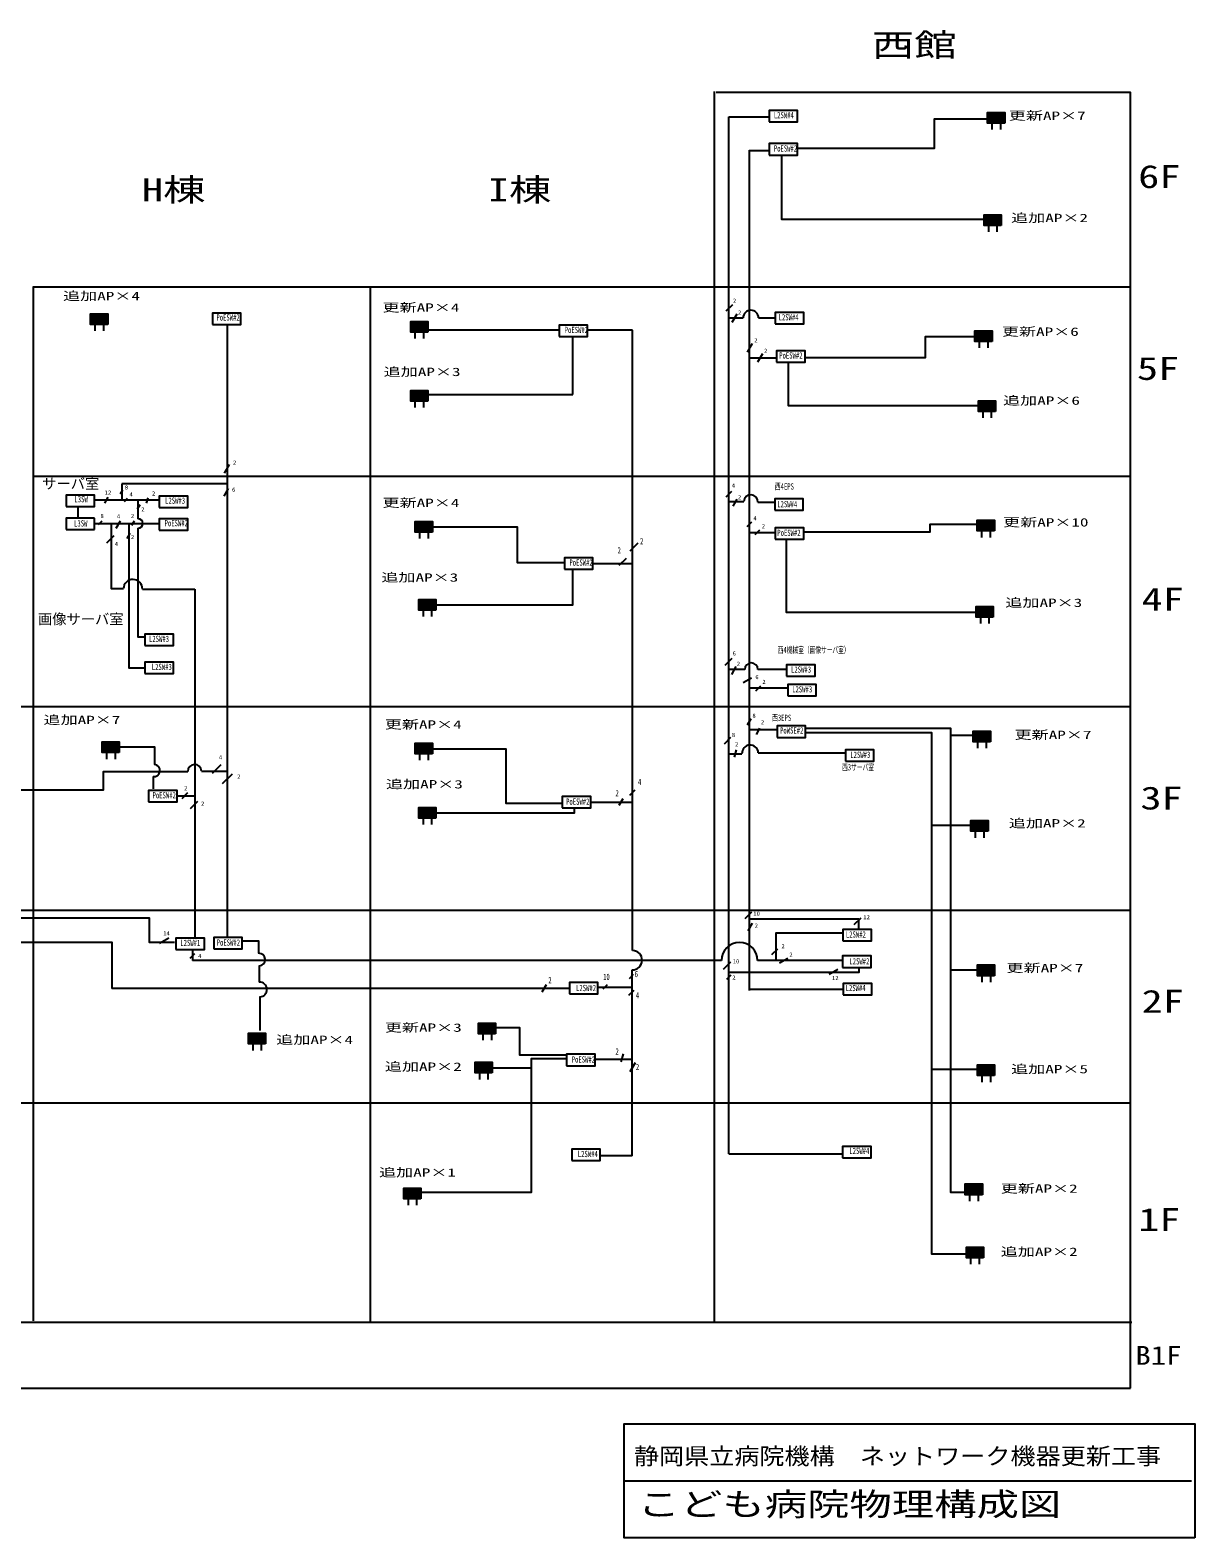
# Model space of a CAD drawing. Units: millimetres, scale not verified. Extents: x -201 to 210, y -148 to 138.
# Drawn here: x 6.1 to 210.2, y -148.5 to 115.9 of the extents above; entities that cross this region are included whole.
import ezdxf
from ezdxf.enums import TextEntityAlignment as Align

# ---------------------------------------------------------------- set-up
doc = ezdxf.new("R2010")
doc.units = ezdxf.units.MM
doc.header["$LTSCALE"] = 0.5
doc.layers.add('0-0_0', color=7, linetype='Continuous')
doc.layers.add('0-9_0AP', color=7, linetype='Continuous')
doc.styles.add('ＭＳ ゴシック', font='')
doc.styles.get('ＭＳ ゴシック').set_extended_font_data('MS Gothic')

# ---------------------------------------------------------------- blocks, each defined once
blk = doc.blocks.new('U12')
at = {"layer": '0-0_0'}
for points in [[(-2, -1.25), (-2, 1.25), (2, -1.25)], [(2, -1.25), (-2, 1.25), (2, 1.25)]]:
    blk.add_solid(points, dxfattribs=at)
blk = doc.blocks.new('A01')
at = {"layer": '0-0_0'}
for p, q in [((-1, -1.25), (-1, -2.75)), ((1, -1.25), (1, -2.75))]:
    blk.add_line(p, q, dxfattribs=at)
blk.add_lwpolyline([(2, -1.25), (-2, -1.25), (-2, 1.25), (2, 1.25)], close=True, dxfattribs=at)
blk.add_blockref('U12', (0, 0), dxfattribs=at)

msp = doc.modelspace()

# ---------------------------------------------------------------- linework, layer by layer
at = {"layer": '0-0_0'}
for p, q in [((126.0091, 105.1444), (126.0091, -110.6696)), ((6.651, 70.8613), (6.651, -110.4503)), ((65.7162, 70.8314), (65.7162, -110.8039)), ((198.8979, 37.63), (6.7445, 37.63)), ((17.4054, 28.3072), (17.4054, 30.3072)), ((12.4054, 28.3072), (17.4054, 28.3072)), ((198.8599, -2.7555), (-73.6529, -2.7555)), ((-200.9051, -38.4568), (199.0388, -38.4568)), ((198.9534, -72.2637), (-201.0466, -72.2637)), ((-200.7889, -110.6826), (199.2111, -110.6826)), ((-201.0071, -122.2574), (198.9929, -122.2574)), ((110.25, -138.5), (209.6656, -138.5))]:
    msp.add_line(p, q, dxfattribs=at)
at = {"layer": '0-0_0', "color": 5}
for p, q in [((128.5709, 100.6991), (135.5043, 100.6991)), ((128.5709, -81.1538), (128.5709, 100.6991)), ((132.1402, 94.8575), (132.1402, -52.4929)), ((132.1402, 94.7915), (135.5863, 94.7915)), ((129.2068, 67.735), (128.0581, 66.5863)), ((40.6355, 64.0939), (40.6355, -43.1533)), ((128.4889, 65.4103), (131.0735, 65.4103)), ((129.9453, 66.094), (129.0995, 64.6291)), ((133.7812, 65.4103), (136.4889, 65.4103)), ((101.2, 52.0085), (101.2, 62.1369)), ((111.7026, 63.2496), (103.7436, 63.2496)), ((111.7026, -45.5094), (111.7026, 63.2496)), ((132.653, 60.9248), (131.775, 59.4041)), ((132.3043, 58.4154), (136.8171, 58.4154)), ((134.4581, 59.1197), (133.6044, 57.641)), ((75.6821, 52.0085), (101.2, 52.0085)), ((41.0017, 39.7145), (40.1392, 38.2206)), ((22.294, 35.2017), (21.8838, 34.4911)), ((40.6355, 36.3421), (22.194, 36.3421)), ((22.194, 36.3421), (22.194, 33.5521)), ((40.8376, 35.5299), (40.0635, 34.1892)), ((129.0427, 34.9556), (128.0581, 33.9709)), ((17.3896, 33.5222), (28.7487, 33.5222)), ((19.7504, 33.9709), (19.1587, 32.9461)), ((23.1145, 33.7248), (22.5796, 33.1899)), ((25.3299, 32.6581), (24.8862, 31.8895)), ((25.0291, 30.1966), (25.0291, 33.4239)), ((26.7248, 33.8889), (26.4621, 32.9086)), ((128.4889, 33.2256), (131.1966, 33.2256)), ((129.9453, 33.6427), (129.2479, 32.4347)), ((133.6581, 33.1026), (136.694, 33.1026)), ((17.3896, 29.3445), (28.6393, 29.3445)), ((18.6838, 29.7863), (18.0222, 29.1248)), ((21.8838, 29.7863), (21.1206, 28.4646)), ((24.3453, 29.7863), (23.8866, 28.9919)), ((132.5709, 29.6222), (131.7463, 28.7976)), ((20.7897, 27.2291), (19.496, 25.9353)), ((23.6068, 27.653), (23.0735, 26.7292)), ((132.3043, 27.8103), (136.735, 27.8103)), ((133.9658, 28.2274), (133.1412, 27.4027)), ((112.6393, 25.9402), (111.2226, 24.5234)), ((104.7282, 22.347), (111.641, 22.347)), ((110.547, 23.2325), (109.3101, 21.9956)), ((25.7748, 17.8559), (34.9956, 17.8559)), ((34.9956, 17.8559), (34.9956, -43.2279)), ((129.0678, 5.6746), (127.8717, 4.4786)), ((131.3652, 3.7875), (128.4114, 3.7875)), ((129.8063, 4.2798), (129.0171, 2.9129)), ((138.6678, 3.7875), (133.6627, 3.7875)), ((132.5641, 2.2547), (131.1009, 1.4099)), ((138.8821, 0.4906), (132.0718, 0.4906)), ((134.1231, 0.8598), (133.2168, -0.0465)), ((132.4068, -4.8803), (131.7582, -6.0039)), ((132.3043, -6.7744), (137.0632, -6.7744)), ((133.9658, -6.5214), (133.3396, -7.606)), ((128.8786, -8.1624), (127.727, -9.314)), ((129.8632, -10.2957), (129.513, -11.6028)), ((39.5248, -12.9214), (38.0063, -14.4399)), ((128.653, -11), (130.8684, -11)), ((133.7402, -10.8359), (148.9197, -10.8359)), ((27.6473, -15.021), (27.6473, -17.1695)), ((36.1295, -14.0437), (40.6056, -14.0437)), ((41.494, -14.5624), (39.7709, -16.2855)), ((31.7728, -18.4005), (34.9956, -18.4005)), ((33.7128, -17.8786), (32.6649, -18.9266)), ((112.106, -17.4034), (111.1697, -18.3397)), ((35.4359, -19.3556), (34.1421, -20.6493)), ((104.4821, -19.4991), (111.5179, -19.4991)), ((109.9726, -18.935), (109.3049, -20.0915)), ((170.8046, -23.5698), (164.1584, -23.5698)), ((132.5709, -38.7675), (131.3805, -39.958)), ((132.653, -40.7368), (131.8899, -42.0585)), ((151.6889, -39.8342), (150.4984, -41.0246)), ((30.4171, -43.3214), (28.7812, -44.2658)), ((34.9299, -46.1111), (34.1053, -46.9357)), ((34.5812, -45.4137), (34.5812, -47.2735)), ((127.2991, -47.2667), (34.5812, -47.2667)), ((128.8786, -47.547), (127.5633, -48.8624)), ((148.3863, -47.2667), (133.6171, -47.2667)), ((137.0838, -45.2496), (136.0508, -46.2826)), ((138.8889, -46.8906), (137.4677, -47.7111)), ((46.2667, -48.2171), (46.2667, -51.0479)), ((111.812, -49.7214), (111.0735, -50.4598)), ((111.6205, -81.4889), (111.6205, -48.9145)), ((128.9333, -49.8034), (128.1528, -50.584)), ((147.6684, -48.8598), (146.1694, -49.7253)), ((100.5915, -52.1726), (20.4, -52.1726)), ((96.5504, -51.5265), (95.8108, -52.8075)), ((105.7128, -51.9504), (111.6205, -51.9504)), ((107.2171, -51.5265), (106.4741, -52.2695)), ((111.894, -52.5111), (110.9877, -53.4174)), ((148.5915, -52.3538), (132.1721, -52.3538)), ((46.3897, -53.6325), (46.3897, -59.5402)), ((87.1692, -66.0632), (93.8974, -66.0632)), ((105.1385, -64.5863), (111.5179, -64.5863)), ((110.041, -63.6256), (109.6682, -65.0171)), ((112.1333, -65.2256), (111.2247, -66.7994)), ((172.0923, -66.3504), (164.1128, -66.3504)), ((111.6205, -81.4889), (106.1231, -81.4889)), ((128.5709, -81.1538), (148.4182, -81.1538))]:
    msp.add_line(p, q, dxfattribs=at)
at = {"layer": '0-0_0', "color": 134}
for p, q in [((98.8023, 63.2509), (75.8847, 63.2509)), ((167.4405, -7.7339), (171.2969, -7.7339)), ((172.0923, -48.9556), (167.4405, -48.9556))]:
    msp.add_line(p, q, dxfattribs=at)
at = {"layer": '0-0_0', "color": 4}
msp.add_line((14.4652, 32.3286), (14.4652, 30.3591), dxfattribs=at)
at = {"layer": '0-0_0'}
for points in [[(198.9929, -122.2574), (198.9929, 104.943), (126.3729, 104.943)], [(6.5656, 70.865), (198.4669, 70.865), (198.7355, 70.865)], [(17.4054, 30.3072), (12.4054, 30.3072), (12.4054, 28.3072)]]:
    msp.add_lwpolyline(points, dxfattribs=at)
for points in [[(135.6299, 99.8017), (140.6299, 99.8017), (140.6299, 101.8017), (135.6299, 101.8017)], [(135.6299, 93.9761), (140.6299, 93.9761), (140.6299, 95.9761), (135.6299, 95.9761)], [(38.0459, 64.2577), (43.0459, 64.2577), (43.0459, 66.2577), (38.0459, 66.2577)], [(136.6966, 64.3966), (141.6966, 64.3966), (141.6966, 66.3966), (136.6966, 66.3966)], [(98.8231, 62.1368), (103.8231, 62.1368), (103.8231, 64.1368), (98.8231, 64.1368)], [(136.9427, 57.6684), (141.9427, 57.6684), (141.9427, 59.6684), (136.9427, 59.6684)], [(12.4054, 32.3357), (17.4054, 32.3357), (17.4054, 34.3357), (12.4054, 34.3357)], [(28.7277, 32.1721), (33.7277, 32.1721), (33.7277, 34.1721), (28.7277, 34.1721)], [(136.6145, 31.6991), (141.6145, 31.6991), (141.6145, 33.6991), (136.6145, 33.6991)], [(28.7277, 28.1734), (33.7277, 28.1734), (33.7277, 30.1734), (28.7277, 30.1734)], [(136.6966, 26.612), (141.6966, 26.612), (141.6966, 28.612), (136.6966, 28.612)], [(99.7462, 21.3368), (104.7462, 21.3368), (104.7462, 23.3368), (99.7462, 23.3368)], [(26.2291, 7.9932), (31.2291, 7.9932), (31.2291, 9.9932), (26.2291, 9.9932)], [(26.2291, 3.0397), (31.2291, 3.0397), (31.2291, 5.0397), (26.2291, 5.0397)], [(138.6977, 2.6097), (143.6977, 2.6097), (143.6977, 4.6097), (138.6977, 4.6097)], [(138.8855, -0.8568), (143.8855, -0.8568), (143.8855, 1.1432), (138.8855, 1.1432)], [(137.0248, -8.1368), (142.0248, -8.1368), (142.0248, -6.1368), (137.0248, -6.1368)], [(149.0043, -12.3214), (154.0043, -12.3214), (154.0043, -10.3214), (149.0043, -10.3214)], [(26.8557, -19.4452), (31.8557, -19.4452), (31.8557, -17.4452), (26.8557, -17.4452)], [(99.3769, -20.4786), (104.3769, -20.4786), (104.3769, -18.4786), (99.3769, -18.4786)], [(148.553, -43.8291), (153.553, -43.8291), (153.553, -41.8291), (148.553, -41.8291)], [(31.6601, -45.332), (36.6601, -45.332), (36.6601, -43.332), (31.6601, -43.332)], [(38.2847, -45.2126), (43.2847, -45.2126), (43.2847, -43.2126), (38.2847, -43.2126)], [(148.512, -48.465), (153.512, -48.465), (153.512, -46.465), (148.512, -46.465)], [(100.635, -53.0906), (105.635, -53.0906), (105.635, -51.0906), (100.635, -51.0906)], [(148.6077, -53.2923), (153.6077, -53.2923), (153.6077, -51.2923), (148.6077, -51.2923)], [(100.1154, -65.7094), (105.1154, -65.7094), (105.1154, -63.7094), (100.1154, -63.7094)], [(101.0385, -82.3248), (106.0385, -82.3248), (106.0385, -80.3248), (101.0385, -80.3248)], [(148.512, -81.8598), (153.512, -81.8598), (153.512, -79.8598), (148.512, -79.8598)], [(210.25, -148.5), (110.25, -148.5), (110.25, -128.5), (210.25, -128.5)]]:
    msp.add_lwpolyline(points, close=True, dxfattribs=at)
at = {"layer": '0-0_0', "color": 134}
for points in [[(140.5026, 95.1675), (164.6256, 95.1675), (164.6256, 100.3368), (173.8154, 100.3368)], [(141.8974, 58.4906), (163.0667, 58.4906), (163.0667, 62.1829), (171.6, 62.1829)], [(141.8154, 27.9265), (163.8872, 27.9265), (163.8872, 29.2393), (172.0923, 29.2393)], [(99.7231, 22.4701), (91.5179, 22.4701), (91.5179, 28.706), (76.5846, 28.706)], [(142.0866, -6.5031), (167.4405, -6.5031), (167.4405, -87.898), (169.902, -87.898)], [(99.3949, -19.7043), (89.5487, -19.7043), (89.5487, -10.1863), (76.6667, -10.1863)], [(100.0513, -63.8889), (91.9282, -63.8889), (91.9282, -59.0479), (87.7436, -59.0479)]]:
    msp.add_lwpolyline(points, dxfattribs=at)
at = {"layer": '0-0_0', "color": 5}
for points in [[(173.3231, 82.6957), (137.8769, 82.6957), (137.8769, 93.9368)], [(172.1744, 49.9983), (139.0256, 49.9983), (139.0256, 57.7111)], [(20.314, 29.2252), (20.314, 17.9454), (22.4625, 17.9454)], [(23.4174, 29.3445), (23.4174, 4.0397), (26.1628, 4.0397)], [(26.1778, 9.4103), (25.0291, 9.4103), (25.0291, 28.5556)], [(172.0923, 13.7726), (138.6974, 13.7726), (138.6974, 26.7368)], [(77.0769, 15.1265), (101.2, 15.1265), (101.2, 21.1983)], [(142.0957, -7.2872), (164.0855, -7.2872), (164.0855, -98.6923), (170.0752, -98.6923)], [(21.4703, -9.784), (27.9159, -9.784), (27.9159, -12.8725)], [(-4.6924, -17.3262), (18.9413, -17.3262), (18.9413, -14.1034), (33.7423, -14.1034)], [(76.9949, -21.3453), (101.5282, -21.3453), (101.5282, -20.4427)], [(-184.9223, -42.4147), (-184.9223, -39.7962), (26.9759, -39.7962), (26.9759, -44.0261), (31.4073, -44.0261)], [(151.3402, -41.6393), (151.3402, -40.0393), (132.1402, -40.0393)], [(-5.5829, -44.0496), (20.4274, -44.0496), (20.4274, -52.1726)], [(43.3128, -43.7863), (46.1436, -43.7863), (46.1436, -46.0017)], [(148.5504, -42.4598), (136.8171, -42.4598), (136.8171, -47.1368)], [(151.3402, -48.4085), (151.3402, -49.3932), (128.5709, -49.3932)], [(100.0513, -64.5043), (93.8974, -64.5043), (93.8974, -87.9709), (74.6974, -87.9709)]]:
    msp.add_lwpolyline(points, dxfattribs=at)
for centre, radius, start, end in [((132.4274, 65.4103), 1.3538, 0, 180), ((132.4274, 33.1641), 1.2323, 357.13759, 177.13759), ((25.0291, 29.3761), 0.8205, 270, 90), ((24.1187, 17.9006), 1.6568, 358.45184, 178.45184), ((132.514, 3.7875), 1.1487, 0, 180), ((132.3043, -10.9179), 1.4382, 3.27049, 183.27049), ((27.7816, -13.9468), 1.0826, 262.87498, 82.87498), ((34.9359, -14.0736), 1.194, 1.4321, 181.4321), ((130.4581, -47.2667), 3.159, 0, 180), ((46.2051, -47.1094), 1.1094, 273.17983, 93.17983), ((111.6615, -47.212), 1.7031, 268.61965, 88.61965), ((46.3282, -52.3402), 1.2938, 272.72631, 92.72631)]:
    msp.add_arc(centre, radius, start, end, dxfattribs=at)

# ---------------------------------------------------------------- block references
at = {"layer": '0-9_0AP', "xscale": 0.75, "yscale": 0.75}
for p in [(175.4234, 100.5079), (174.8192, 82.5812), (18.2104, 65.2125), (74.3085, 63.8487), (173.2078, 62.2373), (74.3085, 51.7633), (173.812, 49.9505), (75.1142, 28.8009), (173.6106, 29.0023), (75.7184, 15.1041), (173.4092, 13.8955), (172.9126, -7.9548), (20.2331, -9.8683), (75.1142, -10.074), (75.7184, -21.3537), (172.5098, -23.6659), (173.6628, -48.9824), (45.8621, -60.958), (86.201, -59.1953), (85.5967, -66.0437), (173.6628, -66.5063), (73.0999, -88.1258), (171.5041, -87.3873), (171.7055, -98.4656)]:
    msp.add_blockref('A01', p, dxfattribs=at)

# ---------------------------------------------------------------- texts
at = {"layer": '0-0_0', "style": 'ＭＳ ゴシック'}
for s, height, width, p in [('西館', 4.032, 1.35, (153.6522, 110.0458)), ('L2SW#4', 1.1, 0.65, (136.4615, 100.1111)), ('更新AP×7', 1.466, 1.5, (177.6391, 99.7022)), ('PoESW#2', 1.1, 0.65, (136.4615, 94.2581)), ('H棟', 4.032, 1.35, (25.7093, 84.6663)), ('I棟', 4.032, 1.35, (86.3379, 84.6663)), ('6F', 4.032, 1.35, (200.318, 86.9827)), ('追加AP×2', 1.466, 1.5, (178.0419, 81.7755)), ('追加AP×4', 1.466, 1.5, (11.867, 68.0786)), ('更新AP×4', 1.466, 1.5, (67.8629, 66.0644)), ('L2SW#4', 1.1, 0.65, (137.2957, 64.6513)), ('PoESW#2', 1.1, 0.65, (38.7555, 64.6311)), ('PoESW#2', 1.1, 0.65, (99.8051, 62.4291)), ('更新AP×6', 1.466, 1.5, (176.4306, 61.8345)), ('PoESW#2', 1.1, 0.65, (137.4051, 57.9641)), ('5F', 4.032, 1.35, (200.1091, 53.3411)), ('追加AP×3', 1.466, 1.5, (68.0643, 54.7846)), ('追加AP×6', 1.466, 1.5, (176.632, 49.749)), ('西4EPS', 1.1, 0.65, (136.6439, 34.9943)), ('L3SW', 1.1, 0.65, (13.8684, 32.7613)), ('L2SW#3', 1.1, 0.65, (29.7655, 32.5007)), ('更新AP×4', 1.466, 1.5, (67.8629, 31.8223)), ('L2SW#4', 1.1, 0.65, (137.0632, 31.8786)), ('L3SW', 1.1, 0.65, (13.8087, 28.509)), ('PoESW#2', 1.1, 0.65, (29.676, 28.5617)), ('更新AP×10', 1.466, 1.5, (176.632, 28.3981)), ('2', 1.1, 0.65, (113.0085, 25.3863)), ('PoESW#2', 1.1, 0.65, (137.0632, 26.8735)), ('2', 1.1, 0.65, (109.0701, 23.7863)), ('PoESW#2', 1.1, 0.65, (100.6256, 21.6496)), ('追加AP×3', 1.466, 1.5, (67.6615, 18.7297)), ('追加AP×3', 1.466, 1.5, (177.0348, 14.2984)), ('4F', 4.032, 1.35, (200.9148, 12.8548)), ('L2SW#3', 1.1, 0.65, (26.9436, 8.2752)), ('西4機械室（画像サーバ室）', 1.1, 0.65, (137.1362, 6.3174)), ('L2SW#3', 1.1, 0.65, (27.4359, 3.3521)), ('L2SW#3', 1.1, 0.65, (139.4883, 2.8849)), ('L2SW#3', 1.1, 0.65, (139.6761, -0.5815)), ('追加AP×7', 1.466, 1.5, (8.4428, -6.2469)), ('更新AP×4', 1.466, 1.5, (68.2658, -7.0526)), ('西3EPS', 1.1, 0.65, (136.1607, -5.5778)), ('PoWSE#2', 1.1, 0.65, (137.5556, -7.7932)), ('更新AP×7', 1.466, 1.5, (178.6462, -8.8654)), ('西3サーバ室', 1.1, 0.65, (148.4137, -14.2615)), ('L2SW#3', 1.1, 0.65, (149.8632, -12.0598)), ('追加AP×3', 1.466, 1.5, (68.4672, -17.5266)), ('4', 1.1, 0.65, (112.6393, -16.8291)), ('PoESW#2', 1.1, 0.65, (27.5653, -19.1614)), ('2', 1.1, 0.65, (108.7009, -18.7983)), ('3F', 4.032, 1.35, (200.7134, -21.9915)), ('PoESW#2', 1.1, 0.65, (100.0513, -20.2786)), ('追加AP×2', 1.466, 1.5, (177.6391, -24.3751)), ('L2SW#2', 1.1, 0.65, (149.0838, -43.5675)), ('L2SW#1', 1.1, 0.65, (32.4293, -45.0482)), ('PoESW#2', 1.1, 0.65, (38.8152, -44.9885)), ('L2SW#2', 1.1, 0.65, (149.6991, -48.2855)), ('2', 1.1, 0.65, (96.9333, -51.5949)), ('10', 1.1, 0.65, (106.5333, -51)), ('6', 1.1, 0.65, (112.0718, -50.5077)), ('更新AP×7', 1.466, 1.5, (177.2363, -49.7545)), ('L2SW#2', 1.1, 0.65, (101.7949, -52.9658)), ('4', 1.1, 0.65, (112.2701, -54.2444)), ('L2SW#4', 1.1, 0.65, (149.0427, -52.9624)), ('2F', 4.032, 1.35, (200.9148, -57.6436)), ('更新AP×3', 1.466, 1.5, (68.2742, -60.2024)), ('追加AP×4', 1.466, 1.5, (49.2341, -62.3344)), ('2', 1.1, 0.65, (108.7009, -64.0906)), ('追加AP×2', 1.466, 1.5, (68.2742, -67.0508)), ('PoESW#2', 1.1, 0.65, (101.0359, -65.4889)), ('2', 1.1, 0.65, (112.2701, -66.7983)), ('追加AP×5', 1.466, 1.5, (178.0419, -67.4799)), ('L2SW#4', 1.1, 0.65, (102.1026, -82.0632)), ('L2SW#4', 1.1, 0.65, (149.6991, -81.5162)), ('追加AP×1', 1.466, 1.5, (67.2586, -85.608)), ('更新AP×2', 1.466, 1.5, (176.2291, -88.428)), ('1F', 4.032, 1.35, (200.3105, -95.9142)), ('追加AP×2', 1.466, 1.5, (176.2291, -99.5063)), ('B1F', 3.299, 1.2, (199.8296, -119.1424)), ('静岡県立病院機構\u3000ネットワーク機器更新工事', 2.933, 1.1, (111.9268, -136.5191)), ('こども病院物理構成図', 4.032, 1.35, (112.5961, -145.8311))]:
    msp.add_text(s, height=height, dxfattribs=dict(at, width=width)).set_placement(p, align=Align.BOTTOM_LEFT)
for s, height, p in [('2', 0.7331, (129.2889, 67.8581)), ('2', 0.7331, (130.1641, 65.7795)), ('2', 0.7331, (133.0222, 60.9248)), ('2', 0.7331, (134.7453, 59.0786)), ('2', 0.7331, (41.6581, 39.4684)), ('サーバ室', 1.833, (8.2185, 34.8949)), ('12', 0.7331, (19.1761, 34.2171)), ('8', 0.7331, (22.7043, 35.1197)), ('4', 0.7331, (23.5248, 33.8889)), ('2', 0.7331, (27.4632, 34.053)), ('6', 0.7331, (41.494, 34.7094)), ('4', 0.7331, (129.0974, 35.4479)), ('2', 0.7331, (25.5761, 31.2632)), ('2', 0.7331, (130.1641, 33.3966)), ('8', 0.7331, (18.4376, 30.1145)), ('4', 0.7331, (21.3094, 30.0325)), ('2', 0.7331, (23.7709, 30.1145)), ('4', 0.7331, (132.8718, 29.7043)), ('2', 0.7331, (134.3487, 28.3094)), ('2', 0.7331, (23.7709, 26.4222)), ('4', 0.7331, (20.9402, 25.1915)), ('画像サーバ室', 1.833, (7.4825, 11.1417)), ('6', 0.7331, (129.2319, 6.0028)), ('2', 0.7331, (129.9704, 4.1977)), ('6', 0.7331, (133.2205, 1.8444)), ('2', 0.7331, (134.4513, 1.0239)), ('8', 0.7331, (132.7077, -4.9214)), ('2', 0.7331, (134.1846, -6.0701)), ('8', 0.7331, (129.0974, -8.2855)), ('2', 0.7331, (129.6718, -9.9265)), ('4', 0.7331, (39.1966, -12.2239)), ('2', 0.7331, (42.3966, -15.588)), ('2', 0.7331, (33.0974, -17.6325)), ('2', 0.7331, (36.0513, -20.3402)), ('10', 0.7331, (132.865, -39.6188)), ('12', 0.7331, (152.1538, -40.2444)), ('14', 0.7331, (29.4325, -43.0752)), ('2', 0.7331, (133.1179, -41.7214)), ('2', 0.7331, (137.7949, -45.3316)), ('4', 0.7331, (35.559, -47.0547)), ('10', 0.7331, (129.2615, -47.9983)), ('2', 0.7331, (139.1897, -46.8085)), ('2', 0.7331, (129.1795, -50.8291)), ('12', 0.7331, (146.6564, -50.9111))]:
    msp.add_text(s, height=height, dxfattribs=at).set_placement(p, align=Align.BOTTOM_LEFT)

doc.saveas('drawing.dxf')
